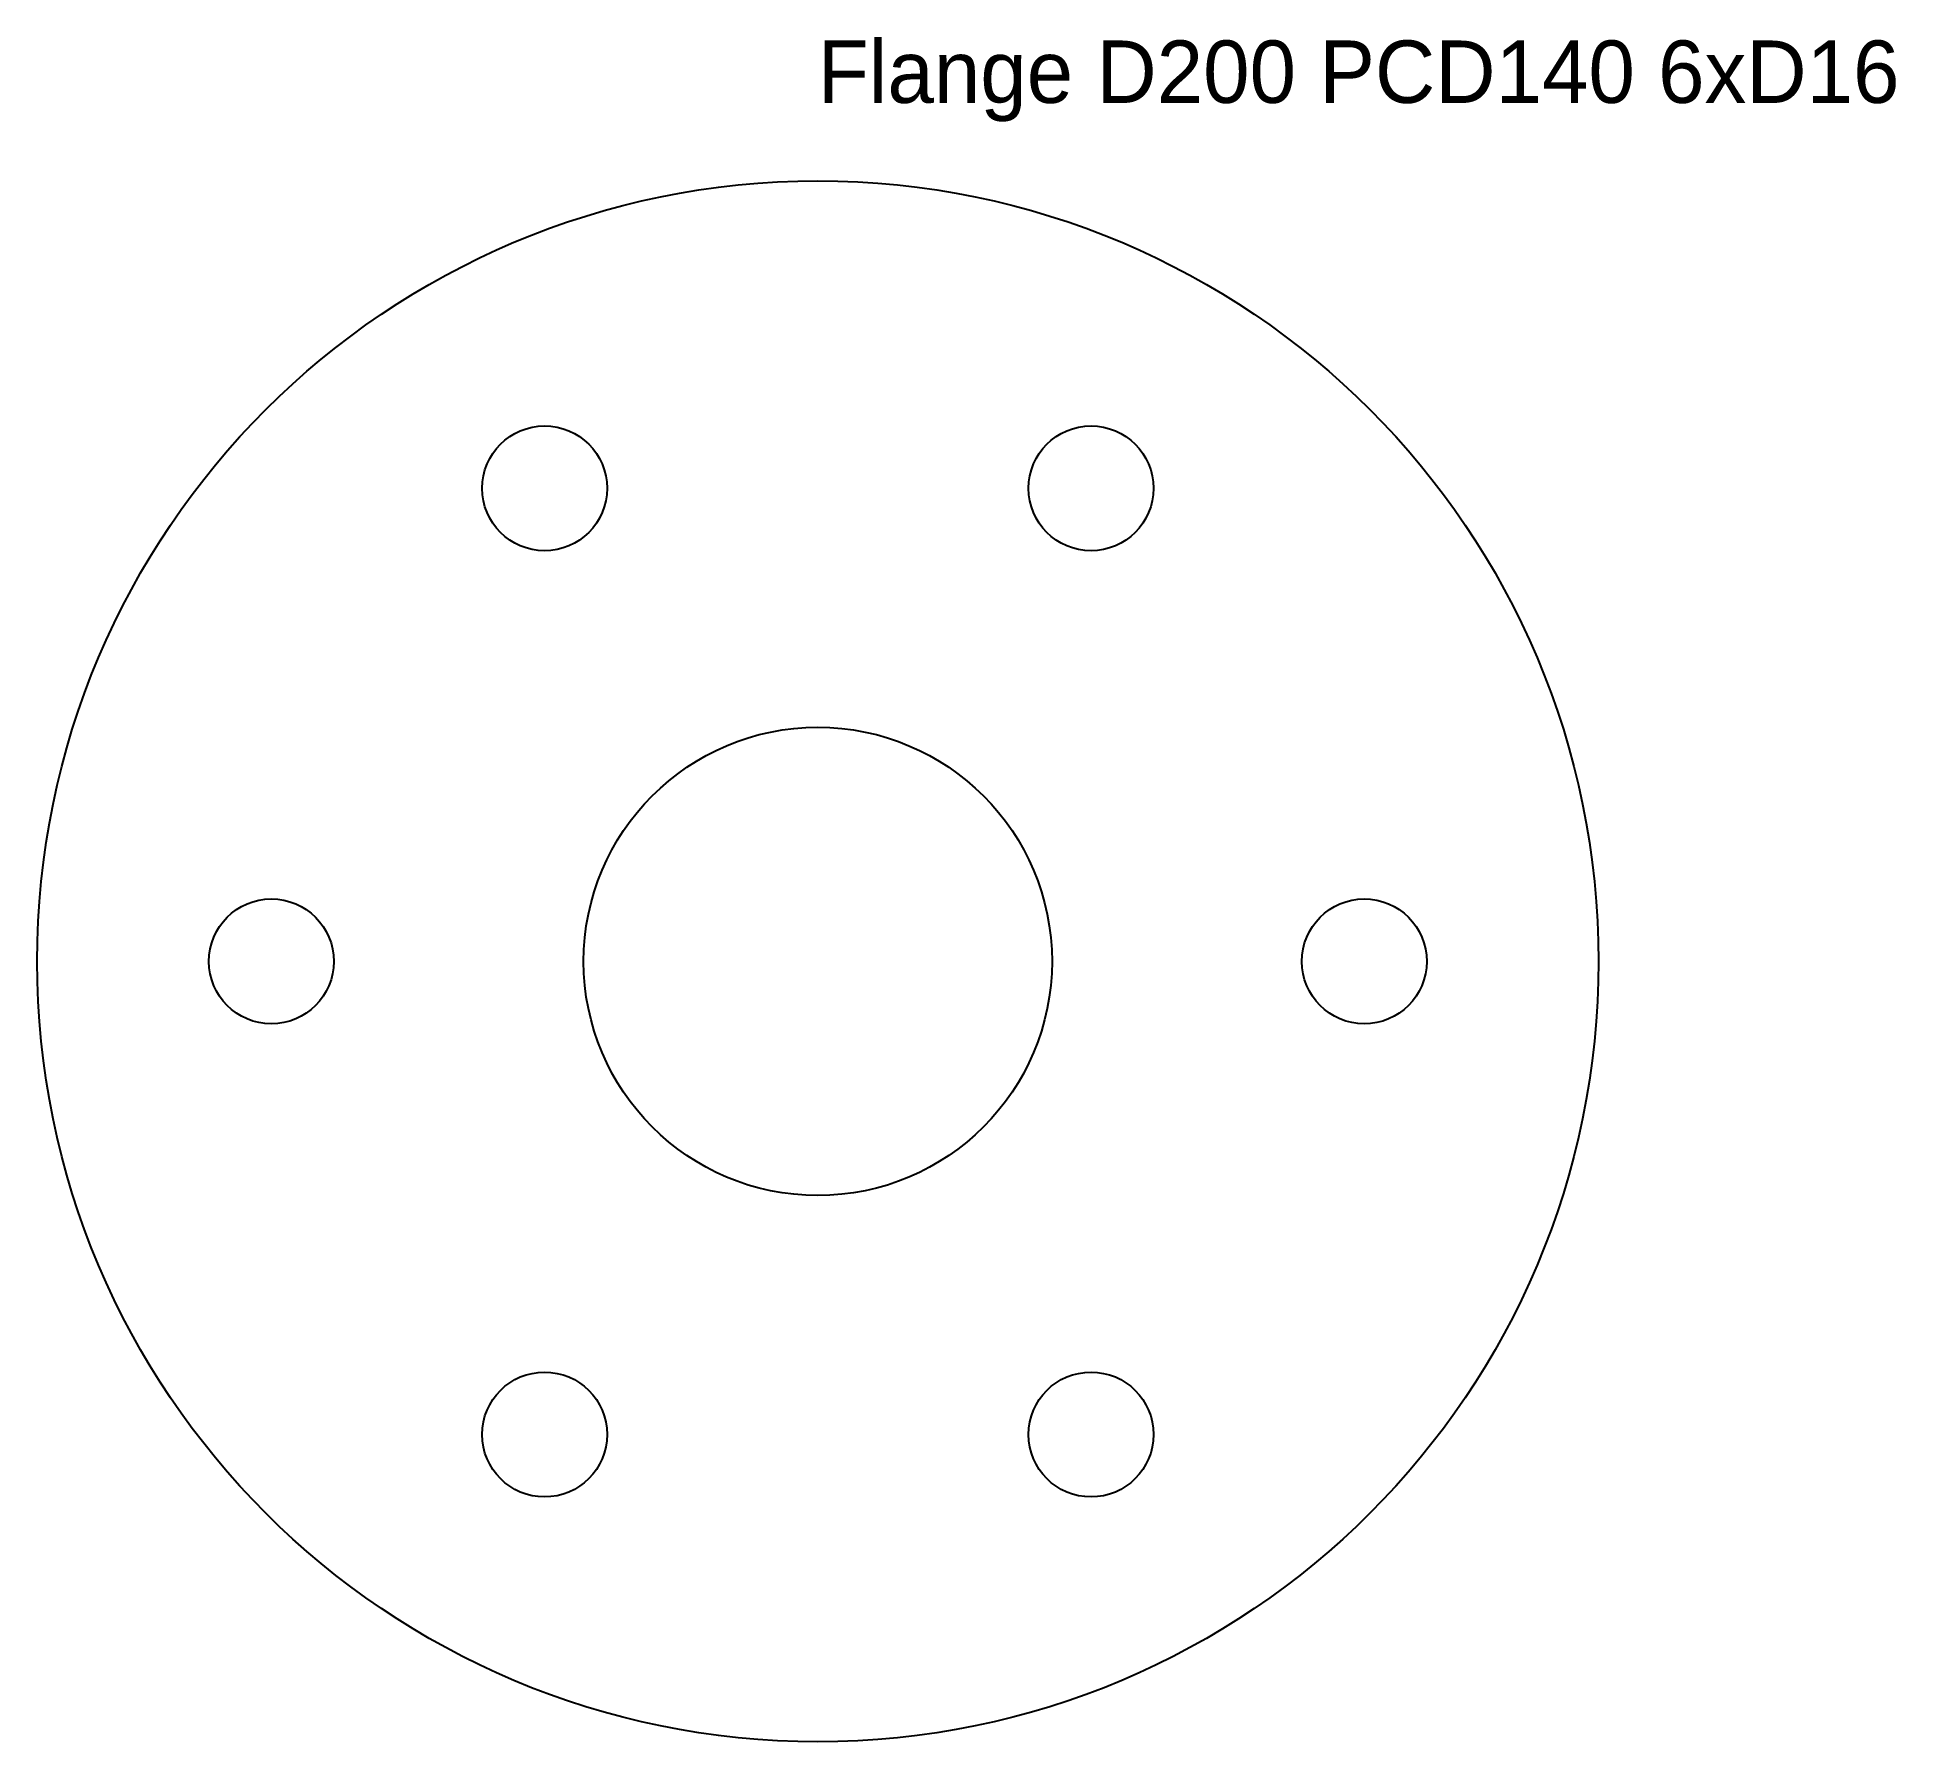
# Model space of a CAD drawing. Header units: metres. Extents: x -100 to 138, y -100 to 118.
import ezdxf

# ---------------------------------------------------------------- set-up
doc = ezdxf.new("R2010")
doc.units = ezdxf.units.M

msp = doc.modelspace()

# ---------------------------------------------------------------- linework, layer by layer
for centre, radius in [((0, 0), 100), ((-35, 60.62), 8), ((35, 60.62), 8), ((0, 0), 30), ((-70, 0), 8), ((70, 0), 8), ((-35, -60.62), 8), ((35, -60.62), 8)]:
    msp.add_circle(centre, radius)

# ---------------------------------------------------------------- texts
at = {"layer": 'TEXT'}
msp.add_text('Flange D200 PCD140 6xD16', height=8, dxfattribs=at).set_placement((0, 110))

doc.saveas('drawing.dxf')
